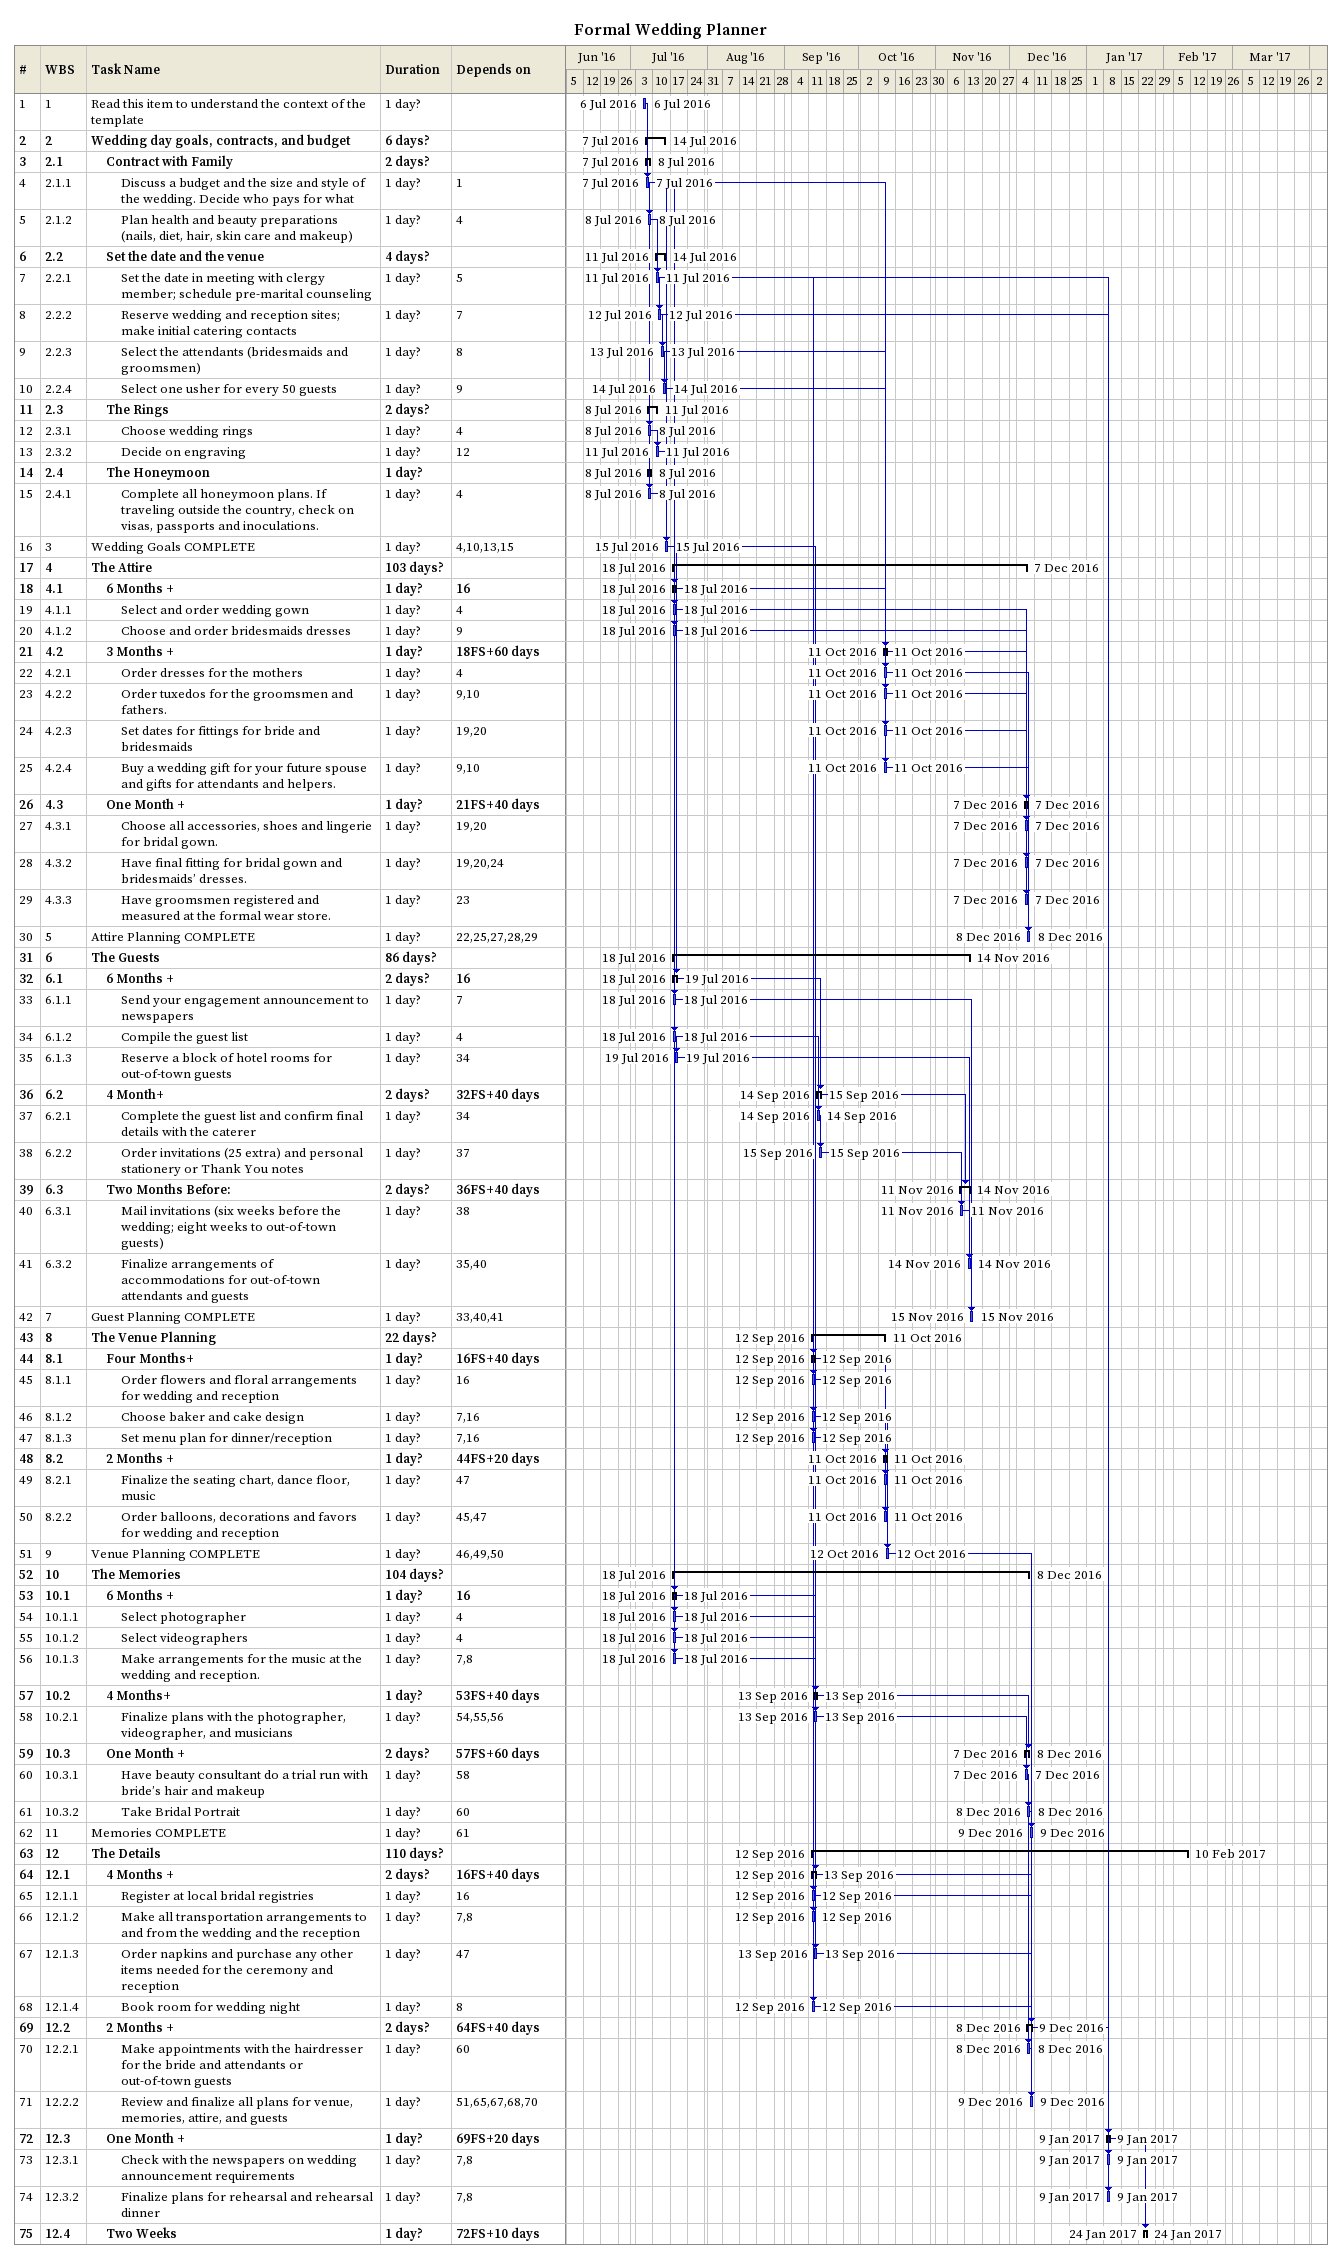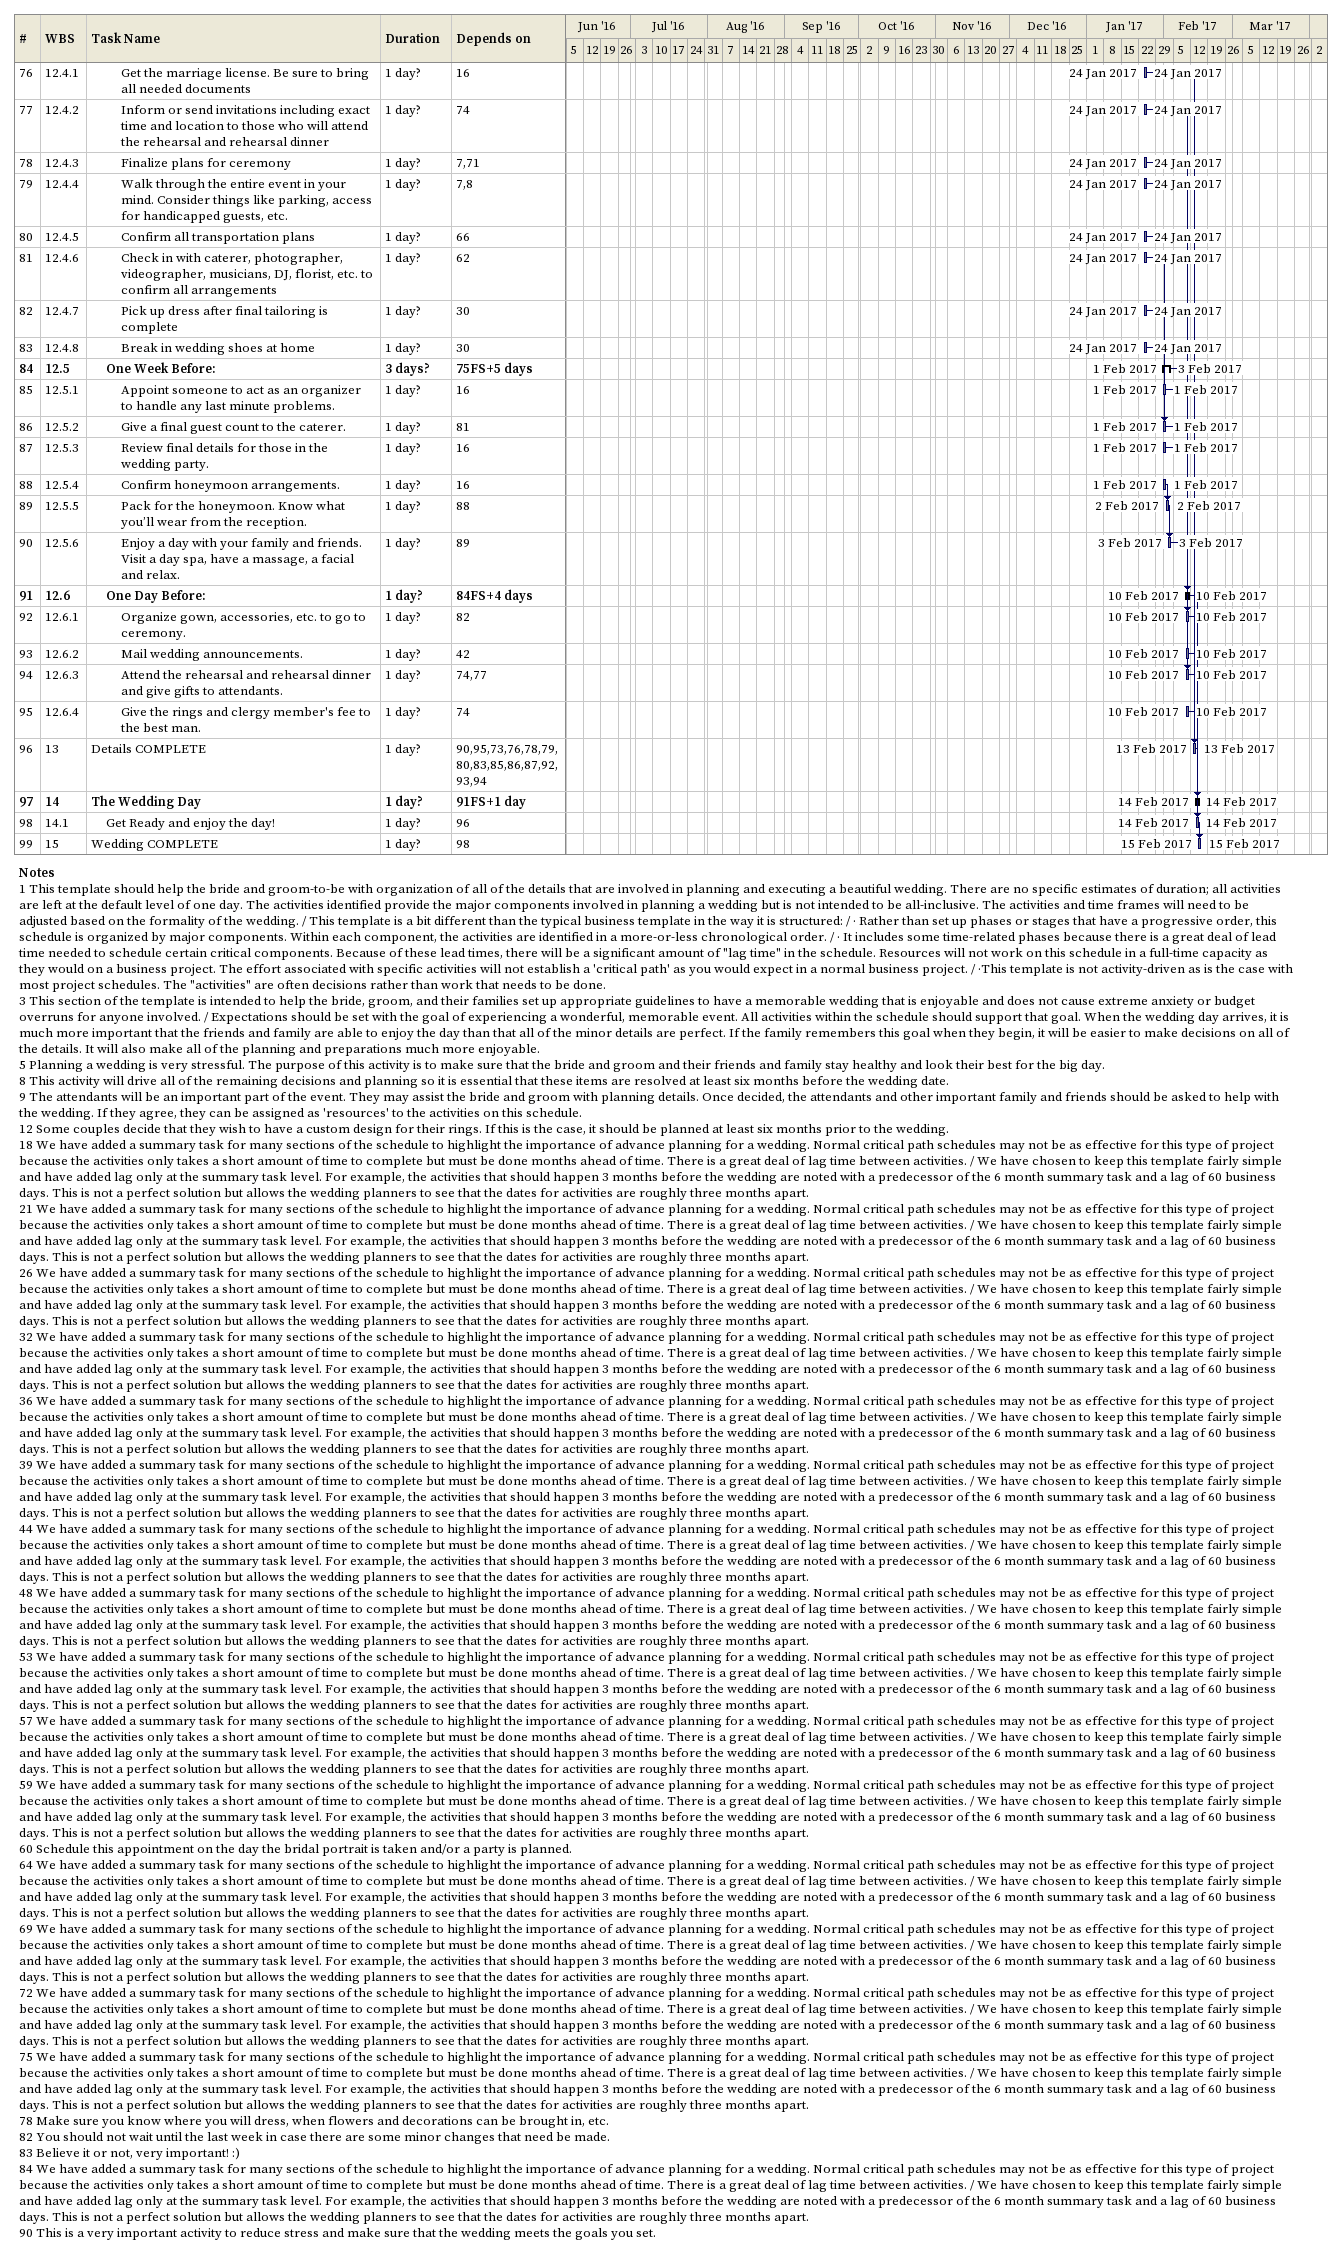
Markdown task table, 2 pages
Formal Wedding Planner

| ID | WBS | Task | Duration | Start | Finish | Predecessors |
|---|---|---|---|---|---|---|
| 1 | 1 | Read this item to understand the context of the template | 1d? | 2016-07-06 | 2016-07-06 |  |
| 2 | 2 | **Wedding day goals, contracts, and budget** | 6d? | 2016-07-07 | 2016-07-14 |  |
| 3 | 2.1 | **Contract with Family** | 2d? | 2016-07-07 | 2016-07-08 |  |
| 4 | 2.1.1 | Discuss a budget and the size and style of the wedding. Decide who pays for what | 1d? | 2016-07-07 | 2016-07-07 | 1 |
| 5 | 2.1.2 | Plan health and beauty preparations (nails, diet, hair, skin care and makeup) | 1d? | 2016-07-08 | 2016-07-08 | 4 |
| 6 | 2.2 | **Set the date and the venue** | 4d? | 2016-07-11 | 2016-07-14 |  |
| 7 | 2.2.1 | Set the date in meeting with clergy member; schedule pre-marital counseling | 1d? | 2016-07-11 | 2016-07-11 | 5 |
| 8 | 2.2.2 | Reserve wedding and reception sites; make initial catering contacts | 1d? | 2016-07-12 | 2016-07-12 | 7 |
| 9 | 2.2.3 | Select the attendants (bridesmaids and groomsmen) | 1d? | 2016-07-13 | 2016-07-13 | 8 |
| 10 | 2.2.4 | Select one usher for every 50 guests | 1d? | 2016-07-14 | 2016-07-14 | 9 |
| 11 | 2.3 | **The Rings** | 2d? | 2016-07-08 | 2016-07-11 |  |
| 12 | 2.3.1 | Choose wedding rings | 1d? | 2016-07-08 | 2016-07-08 | 4 |
| 13 | 2.3.2 | Decide on engraving | 1d? | 2016-07-11 | 2016-07-11 | 12 |
| 14 | 2.4 | **The Honeymoon** | 1d? | 2016-07-08 | 2016-07-08 |  |
| 15 | 2.4.1 | Complete all honeymoon plans. If traveling outside the country, check on visas, passports and inoculations. | 1d? | 2016-07-08 | 2016-07-08 | 4 |
| 16 | 3 | Wedding Goals COMPLETE | 1d? | 2016-07-15 | 2016-07-15 | 4, 10, 13, 15 |
| 17 | 4 | **The Attire** | 103d? | 2016-07-18 | 2016-12-07 |  |
| 18 | 4.1 | **6 Months +** | 1d? | 2016-07-18 | 2016-07-18 | 16 |
| 19 | 4.1.1 | Select and order wedding gown | 1d? | 2016-07-18 | 2016-07-18 | 4 |
| 20 | 4.1.2 | Choose and order bridesmaids dresses | 1d? | 2016-07-18 | 2016-07-18 | 9 |
| 21 | 4.2 | **3 Months +** | 1d? | 2016-10-11 | 2016-10-11 | 18FS+60d |
| 22 | 4.2.1 | Order dresses for the mothers | 1d? | 2016-10-11 | 2016-10-11 | 4 |
| 23 | 4.2.2 | Order tuxedos for the groomsmen and fathers. | 1d? | 2016-10-11 | 2016-10-11 | 9, 10 |
| 24 | 4.2.3 | Set dates for fittings for bride and bridesmaids | 1d? | 2016-10-11 | 2016-10-11 | 19, 20 |
| 25 | 4.2.4 | Buy a wedding gift for your future spouse and gifts for attendants and helpers. | 1d? | 2016-10-11 | 2016-10-11 | 9, 10 |
| 26 | 4.3 | **One Month +** | 1d? | 2016-12-07 | 2016-12-07 | 21FS+40d |
| 27 | 4.3.1 | Choose all accessories, shoes and lingerie for bridal gown. | 1d? | 2016-12-07 | 2016-12-07 | 19, 20 |
| 28 | 4.3.2 | Have final fitting for bridal gown and bridesmaids’ dresses. | 1d? | 2016-12-07 | 2016-12-07 | 19, 20, 24 |
| 29 | 4.3.3 | Have groomsmen registered and measured at the formal wear store. | 1d? | 2016-12-07 | 2016-12-07 | 23 |
| 30 | 5 | Attire Planning COMPLETE | 1d? | 2016-12-08 | 2016-12-08 | 22, 25, 27, 28, 29 |
| 31 | 6 | **The Guests** | 86d? | 2016-07-18 | 2016-11-14 |  |
| 32 | 6.1 | **6 Months +** | 2d? | 2016-07-18 | 2016-07-19 | 16 |
| 33 | 6.1.1 | Send your engagement announcement to newspapers | 1d? | 2016-07-18 | 2016-07-18 | 7 |
| 34 | 6.1.2 | Compile the guest list | 1d? | 2016-07-18 | 2016-07-18 | 4 |
| 35 | 6.1.3 | Reserve a block of hotel rooms for out-of-town guests | 1d? | 2016-07-19 | 2016-07-19 | 34 |
| 36 | 6.2 | **4 Month+** | 2d? | 2016-09-14 | 2016-09-15 | 32FS+40d |
| 37 | 6.2.1 | Complete the guest list and confirm final details with the caterer | 1d? | 2016-09-14 | 2016-09-14 | 34 |
| 38 | 6.2.2 | Order invitations (25 extra) and personal stationery or Thank You notes | 1d? | 2016-09-15 | 2016-09-15 | 37 |
| 39 | 6.3 | **Two Months Before:** | 2d? | 2016-11-11 | 2016-11-14 | 36FS+40d |
| 40 | 6.3.1 | Mail invitations (six weeks before the wedding; eight weeks to out-of-town guests) | 1d? | 2016-11-11 | 2016-11-11 | 38 |
| 41 | 6.3.2 | Finalize arrangements of accommodations for out-of-town attendants and guests | 1d? | 2016-11-14 | 2016-11-14 | 35, 40 |
| 42 | 7 | Guest Planning COMPLETE | 1d? | 2016-11-15 | 2016-11-15 | 33, 40, 41 |
| 43 | 8 | **The Venue Planning** | 22d? | 2016-09-12 | 2016-10-11 |  |
| 44 | 8.1 | **Four Months+** | 1d? | 2016-09-12 | 2016-09-12 | 16FS+40d |
| 45 | 8.1.1 | Order flowers and floral arrangements for wedding and reception | 1d? | 2016-09-12 | 2016-09-12 | 16 |
| 46 | 8.1.2 | Choose baker and cake design | 1d? | 2016-09-12 | 2016-09-12 | 7, 16 |
| 47 | 8.1.3 | Set menu plan for dinner/reception | 1d? | 2016-09-12 | 2016-09-12 | 7, 16 |
| 48 | 8.2 | **2 Months +** | 1d? | 2016-10-11 | 2016-10-11 | 44FS+20d |
| 49 | 8.2.1 | Finalize the seating chart, dance floor, music | 1d? | 2016-10-11 | 2016-10-11 | 47 |
| 50 | 8.2.2 | Order balloons, decorations and favors for wedding and reception | 1d? | 2016-10-11 | 2016-10-11 | 45, 47 |
| 51 | 9 | Venue Planning COMPLETE | 1d? | 2016-10-12 | 2016-10-12 | 46, 49, 50 |
| 52 | 10 | **The Memories** | 104d? | 2016-07-18 | 2016-12-08 |  |
| 53 | 10.1 | **6 Months +** | 1d? | 2016-07-18 | 2016-07-18 | 16 |
| 54 | 10.1.1 | Select photographer | 1d? | 2016-07-18 | 2016-07-18 | 4 |
| 55 | 10.1.2 | Select videographers | 1d? | 2016-07-18 | 2016-07-18 | 4 |
| 56 | 10.1.3 | Make arrangements for the music at the wedding and reception. | 1d? | 2016-07-18 | 2016-07-18 | 7, 8 |
| 57 | 10.2 | **4 Months+** | 1d? | 2016-09-13 | 2016-09-13 | 53FS+40d |
| 58 | 10.2.1 | Finalize plans with the photographer, videographer, and musicians | 1d? | 2016-09-13 | 2016-09-13 | 54, 55, 56 |
| 59 | 10.3 | **One Month +** | 2d? | 2016-12-07 | 2016-12-08 | 57FS+60d |
| 60 | 10.3.1 | Have beauty consultant do a trial run with bride’s hair and makeup | 1d? | 2016-12-07 | 2016-12-07 | 58 |
| 61 | 10.3.2 | Take Bridal Portrait | 1d? | 2016-12-08 | 2016-12-08 | 60 |
| 62 | 11 | Memories COMPLETE | 1d? | 2016-12-09 | 2016-12-09 | 61 |
| 63 | 12 | **The Details** | 110d? | 2016-09-12 | 2017-02-10 |  |
| 64 | 12.1 | **4 Months +** | 2d? | 2016-09-12 | 2016-09-13 | 16FS+40d |
| 65 | 12.1.1 | Register at local bridal registries | 1d? | 2016-09-12 | 2016-09-12 | 16 |
| 66 | 12.1.2 | Make all transportation arrangements to and from the wedding and the reception | 1d? | 2016-09-12 | 2016-09-12 | 7, 8 |
| 67 | 12.1.3 | Order napkins and purchase any other items needed for the ceremony and reception | 1d? | 2016-09-13 | 2016-09-13 | 47 |
| 68 | 12.1.4 | Book room for wedding night | 1d? | 2016-09-12 | 2016-09-12 | 8 |
| 69 | 12.2 | **2 Months +** | 2d? | 2016-12-08 | 2016-12-09 | 64FS+40d |
| 70 | 12.2.1 | Make appointments with the hairdresser for the bride and attendants or out-of-town guests | 1d? | 2016-12-08 | 2016-12-08 | 60 |
| 71 | 12.2.2 | Review and finalize all plans for venue, memories, attire, and guests | 1d? | 2016-12-09 | 2016-12-09 | 51, 65, 67, 68, 70 |
| 72 | 12.3 | **One Month +** | 1d? | 2017-01-09 | 2017-01-09 | 69FS+20d |
| 73 | 12.3.1 | Check with the newspapers on wedding announcement requirements | 1d? | 2017-01-09 | 2017-01-09 | 7, 8 |
| 74 | 12.3.2 | Finalize plans for rehearsal and rehearsal dinner | 1d? | 2017-01-09 | 2017-01-09 | 7, 8 |
| 75 | 12.4 | **Two Weeks** | 1d? | 2017-01-24 | 2017-01-24 | 72FS+10d |
| 76 | 12.4.1 | Get the marriage license. Be sure to bring all needed documents | 1d? | 2017-01-24 | 2017-01-24 | 16 |
| 77 | 12.4.2 | Inform or send invitations including exact time and location to those who will attend the rehearsal and rehearsal dinner | 1d? | 2017-01-24 | 2017-01-24 | 74 |
| 78 | 12.4.3 | Finalize plans for ceremony | 1d? | 2017-01-24 | 2017-01-24 | 7, 71 |
| 79 | 12.4.4 | Walk through the entire event in your mind. Consider things like parking, access for handicapped guests, etc. | 1d? | 2017-01-24 | 2017-01-24 | 7, 8 |
| 80 | 12.4.5 | Confirm all transportation plans | 1d? | 2017-01-24 | 2017-01-24 | 66 |
| 81 | 12.4.6 | Check in with caterer, photographer, videographer, musicians, DJ, florist, etc. to confirm all arrangements | 1d? | 2017-01-24 | 2017-01-24 | 62 |
| 82 | 12.4.7 | Pick up dress after final tailoring is complete | 1d? | 2017-01-24 | 2017-01-24 | 30 |
| 83 | 12.4.8 | Break in wedding shoes at home | 1d? | 2017-01-24 | 2017-01-24 | 30 |
| 84 | 12.5 | **One Week Before:** | 3d? | 2017-02-01 | 2017-02-03 | 75FS+5d |
| 85 | 12.5.1 | Appoint someone to act as an organizer to handle any last minute problems. | 1d? | 2017-02-01 | 2017-02-01 | 16 |
| 86 | 12.5.2 | Give a final guest count to the caterer. | 1d? | 2017-02-01 | 2017-02-01 | 81 |
| 87 | 12.5.3 | Review final details for those in the wedding party. | 1d? | 2017-02-01 | 2017-02-01 | 16 |
| 88 | 12.5.4 | Confirm honeymoon arrangements. | 1d? | 2017-02-01 | 2017-02-01 | 16 |
| 89 | 12.5.5 | Pack for the honeymoon. Know what you’ll wear from the reception. | 1d? | 2017-02-02 | 2017-02-02 | 88 |
| 90 | 12.5.6 | Enjoy a day with your family and friends. Visit a day spa, have a massage, a facial and relax. | 1d? | 2017-02-03 | 2017-02-03 | 89 |
| 91 | 12.6 | **One Day Before:** | 1d? | 2017-02-10 | 2017-02-10 | 84FS+4d |
| 92 | 12.6.1 | Organize gown, accessories, etc. to go to ceremony. | 1d? | 2017-02-10 | 2017-02-10 | 82 |
| 93 | 12.6.2 | Mail wedding announcements. | 1d? | 2017-02-10 | 2017-02-10 | 42 |
| 94 | 12.6.3 | Attend the rehearsal and rehearsal dinner and give gifts to attendants. | 1d? | 2017-02-10 | 2017-02-10 | 74, 77 |
| 95 | 12.6.4 | Give the rings and clergy member's fee to the best man. | 1d? | 2017-02-10 | 2017-02-10 | 74 |
| 96 | 13 | Details COMPLETE | 1d? | 2017-02-13 | 2017-02-13 | 90, 95, 73, 76, 78, 79, 80, 83, 85, 86, 87, 92, 93, 94 |
| 97 | 14 | **The Wedding Day** | 1d? | 2017-02-14 | 2017-02-14 | 91FS+1d |
| 98 | 14.1 | Get Ready and enjoy the day! | 1d? | 2017-02-14 | 2017-02-14 | 96 |
| 99 | 15 | Wedding COMPLETE | 1d? | 2017-02-15 | 2017-02-15 | 98 |

Notes
- 1: This template should help the bride and groom-to-be with organization of all of the details that are involved in planning and executing a beautiful wedding. There are no specific estimates of duration; all activities are left at the default level of one day. The activities identified provide the major components involved in planning a wedding but is not intended to be all-inclusive. The activities and time frames will need to be adjusted based on the formality of the wedding. / This template is a bit different than the typical business template in the way it is structured: / · Rather than set up phases or stages that have a progressive order, this schedule is organized by major components. Within each component, the activities are identified in a more-or-less chronological order. / · It includes some time-related phases because there is a great deal of lead time needed to schedule certain critical components. Because of these lead times, there will be a significant amount of "lag time" in the schedule. Resources will not work on this schedule in a full-time capacity as they would on a business project. The effort associated with specific activities will not establish a 'critical path' as you would expect in a normal business project. / ·This template is not activity-driven as is the case with most project schedules. The "activities" are often decisions rather than work that needs to be done.
- 3: This section of the template is intended to help the bride, groom, and their families set up appropriate guidelines to have a memorable wedding that is enjoyable and does not cause extreme anxiety or budget overruns for anyone involved. / Expectations should be set with the goal of experiencing a wonderful, memorable event. All activities within the schedule should support that goal. When the wedding day arrives, it is much more important that the friends and family are able to enjoy the day than that all of the minor details are perfect. If the family remembers this goal when they begin, it will be easier to make decisions on all of the details. It will also make all of the planning and preparations much more enjoyable.
- 5: Planning a wedding is very stressful. The purpose of this activity is to make sure that the bride and groom and their friends and family stay healthy and look their best for the big day.
- 8: This activity will drive all of the remaining decisions and planning so it is essential that these items are resolved at least six months before the wedding date.
- 9: The attendants will be an important part of the event. They may assist the bride and groom with planning details. Once decided, the attendants and other important family and friends should be asked to help with the wedding. If they agree, they can be assigned as 'resources' to the activities on this schedule.
- 12: Some couples decide that they wish to have a custom design for their rings. If this is the case, it should be planned at least six months prior to the wedding.
- 18: We have added a summary task for many sections of the schedule to highlight the importance of advance planning for a wedding. Normal critical path schedules may not be as effective for this type of project because the activities only takes a short amount of time to complete but must be done months ahead of time. There is a great deal of lag time between activities. / We have chosen to keep this template fairly simple and have added lag only at the summary task level. For example, the activities that should happen 3 months before the wedding are noted with a predecessor of the 6 month summary task and a lag of 60 business days. This is not a perfect solution but allows the wedding planners to see that the dates for activities are roughly three months apart.
- 21: We have added a summary task for many sections of the schedule to highlight the importance of advance planning for a wedding. Normal critical path schedules may not be as effective for this type of project because the activities only takes a short amount of time to complete but must be done months ahead of time. There is a great deal of lag time between activities. / We have chosen to keep this template fairly simple and have added lag only at the summary task level. For example, the activities that should happen 3 months before the wedding are noted with a predecessor of the 6 month summary task and a lag of 60 business days. This is not a perfect solution but allows the wedding planners to see that the dates for activities are roughly three months apart.
- 26: We have added a summary task for many sections of the schedule to highlight the importance of advance planning for a wedding. Normal critical path schedules may not be as effective for this type of project because the activities only takes a short amount of time to complete but must be done months ahead of time. There is a great deal of lag time between activities. / We have chosen to keep this template fairly simple and have added lag only at the summary task level. For example, the activities that should happen 3 months before the wedding are noted with a predecessor of the 6 month summary task and a lag of 60 business days. This is not a perfect solution but allows the wedding planners to see that the dates for activities are roughly three months apart.
- 32: We have added a summary task for many sections of the schedule to highlight the importance of advance planning for a wedding. Normal critical path schedules may not be as effective for this type of project because the activities only takes a short amount of time to complete but must be done months ahead of time. There is a great deal of lag time between activities. / We have chosen to keep this template fairly simple and have added lag only at the summary task level. For example, the activities that should happen 3 months before the wedding are noted with a predecessor of the 6 month summary task and a lag of 60 business days. This is not a perfect solution but allows the wedding planners to see that the dates for activities are roughly three months apart.
- 36: We have added a summary task for many sections of the schedule to highlight the importance of advance planning for a wedding. Normal critical path schedules may not be as effective for this type of project because the activities only takes a short amount of time to complete but must be done months ahead of time. There is a great deal of lag time between activities. / We have chosen to keep this template fairly simple and have added lag only at the summary task level. For example, the activities that should happen 3 months before the wedding are noted with a predecessor of the 6 month summary task and a lag of 60 business days. This is not a perfect solution but allows the wedding planners to see that the dates for activities are roughly three months apart.
- 39: We have added a summary task for many sections of the schedule to highlight the importance of advance planning for a wedding. Normal critical path schedules may not be as effective for this type of project because the activities only takes a short amount of time to complete but must be done months ahead of time. There is a great deal of lag time between activities. / We have chosen to keep this template fairly simple and have added lag only at the summary task level. For example, the activities that should happen 3 months before the wedding are noted with a predecessor of the 6 month summary task and a lag of 60 business days. This is not a perfect solution but allows the wedding planners to see that the dates for activities are roughly three months apart.
- 44: We have added a summary task for many sections of the schedule to highlight the importance of advance planning for a wedding. Normal critical path schedules may not be as effective for this type of project because the activities only takes a short amount of time to complete but must be done months ahead of time. There is a great deal of lag time between activities. / We have chosen to keep this template fairly simple and have added lag only at the summary task level. For example, the activities that should happen 3 months before the wedding are noted with a predecessor of the 6 month summary task and a lag of 60 business days. This is not a perfect solution but allows the wedding planners to see that the dates for activities are roughly three months apart.
- 48: We have added a summary task for many sections of the schedule to highlight the importance of advance planning for a wedding. Normal critical path schedules may not be as effective for this type of project because the activities only takes a short amount of time to complete but must be done months ahead of time. There is a great deal of lag time between activities. / We have chosen to keep this template fairly simple and have added lag only at the summary task level. For example, the activities that should happen 3 months before the wedding are noted with a predecessor of the 6 month summary task and a lag of 60 business days. This is not a perfect solution but allows the wedding planners to see that the dates for activities are roughly three months apart.
- 53: We have added a summary task for many sections of the schedule to highlight the importance of advance planning for a wedding. Normal critical path schedules may not be as effective for this type of project because the activities only takes a short amount of time to complete but must be done months ahead of time. There is a great deal of lag time between activities. / We have chosen to keep this template fairly simple and have added lag only at the summary task level. For example, the activities that should happen 3 months before the wedding are noted with a predecessor of the 6 month summary task and a lag of 60 business days. This is not a perfect solution but allows the wedding planners to see that the dates for activities are roughly three months apart.
- 57: We have added a summary task for many sections of the schedule to highlight the importance of advance planning for a wedding. Normal critical path schedules may not be as effective for this type of project because the activities only takes a short amount of time to complete but must be done months ahead of time. There is a great deal of lag time between activities. / We have chosen to keep this template fairly simple and have added lag only at the summary task level. For example, the activities that should happen 3 months before the wedding are noted with a predecessor of the 6 month summary task and a lag of 60 business days. This is not a perfect solution but allows the wedding planners to see that the dates for activities are roughly three months apart.
- 59: We have added a summary task for many sections of the schedule to highlight the importance of advance planning for a wedding. Normal critical path schedules may not be as effective for this type of project because the activities only takes a short amount of time to complete but must be done months ahead of time. There is a great deal of lag time between activities. / We have chosen to keep this template fairly simple and have added lag only at the summary task level. For example, the activities that should happen 3 months before the wedding are noted with a predecessor of the 6 month summary task and a lag of 60 business days. This is not a perfect solution but allows the wedding planners to see that the dates for activities are roughly three months apart.
- 60: Schedule this appointment on the day the bridal portrait is taken and/or a party is planned.
- 64: We have added a summary task for many sections of the schedule to highlight the importance of advance planning for a wedding. Normal critical path schedules may not be as effective for this type of project because the activities only takes a short amount of time to complete but must be done months ahead of time. There is a great deal of lag time between activities. / We have chosen to keep this template fairly simple and have added lag only at the summary task level. For example, the activities that should happen 3 months before the wedding are noted with a predecessor of the 6 month summary task and a lag of 60 business days. This is not a perfect solution but allows the wedding planners to see that the dates for activities are roughly three months apart.
- 69: We have added a summary task for many sections of the schedule to highlight the importance of advance planning for a wedding. Normal critical path schedules may not be as effective for this type of project because the activities only takes a short amount of time to complete but must be done months ahead of time. There is a great deal of lag time between activities. / We have chosen to keep this template fairly simple and have added lag only at the summary task level. For example, the activities that should happen 3 months before the wedding are noted with a predecessor of the 6 month summary task and a lag of 60 business days. This is not a perfect solution but allows the wedding planners to see that the dates for activities are roughly three months apart.
- 72: We have added a summary task for many sections of the schedule to highlight the importance of advance planning for a wedding. Normal critical path schedules may not be as effective for this type of project because the activities only takes a short amount of time to complete but must be done months ahead of time. There is a great deal of lag time between activities. / We have chosen to keep this template fairly simple and have added lag only at the summary task level. For example, the activities that should happen 3 months before the wedding are noted with a predecessor of the 6 month summary task and a lag of 60 business days. This is not a perfect solution but allows the wedding planners to see that the dates for activities are roughly three months apart.
- 75: We have added a summary task for many sections of the schedule to highlight the importance of advance planning for a wedding. Normal critical path schedules may not be as effective for this type of project because the activities only takes a short amount of time to complete but must be done months ahead of time. There is a great deal of lag time between activities. / We have chosen to keep this template fairly simple and have added lag only at the summary task level. For example, the activities that should happen 3 months before the wedding are noted with a predecessor of the 6 month summary task and a lag of 60 business days. This is not a perfect solution but allows the wedding planners to see that the dates for activities are roughly three months apart.
- 78: Make sure you know where you will dress, when flowers and decorations can be brought in, etc.
- 82: You should not wait until the last week in case there are some minor changes that need be made.
- 83: Believe it or not, very important! :)
- 84: We have added a summary task for many sections of the schedule to highlight the importance of advance planning for a wedding. Normal critical path schedules may not be as effective for this type of project because the activities only takes a short amount of time to complete but must be done months ahead of time. There is a great deal of lag time between activities. / We have chosen to keep this template fairly simple and have added lag only at the summary task level. For example, the activities that should happen 3 months before the wedding are noted with a predecessor of the 6 month summary task and a lag of 60 business days. This is not a perfect solution but allows the wedding planners to see that the dates for activities are roughly three months apart.
- 90: This is a very important activity to reduce stress and make sure that the wedding meets the goals you set.
